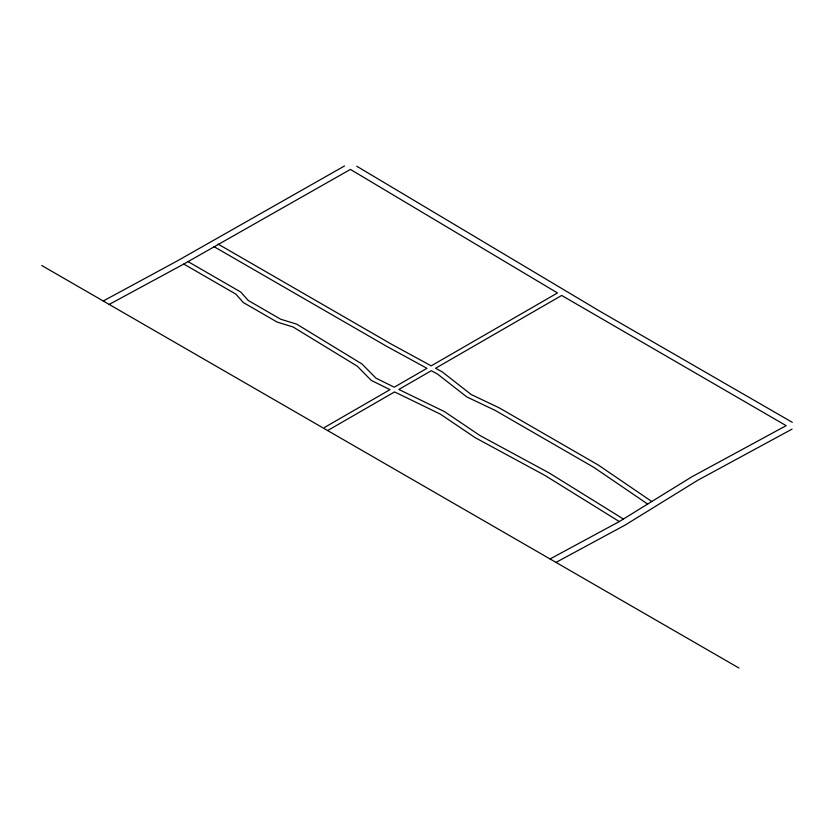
<?xml version="1.0" encoding="UTF-8"?>
<svg xmlns="http://www.w3.org/2000/svg" width="834" height="834" viewBox="0 0 834 834"><rect width="100%" height="100%" fill="white"/><g stroke="black" fill="none" stroke-linecap="round" stroke-linejoin="round"><path stroke-width="1.25" d="M103.228 301.001L177.517 260.792L344.505 165.966M109.171 304.431L183.365 264.284L350.405 169.417L557.498 292.953L431.199 365.865L391.125 344.004L218.206 244.164M324.562 427.435L389.999 389.655L371.286 380.408L357.213 366.136L293.078 326.98L277.096 322.049L243.32 302.544L235.845 294.11L183.782 264.044M327.637 430.563L394.576 391.917L440.269 414.102L475.37 437.777L544.946 475.432L619.297 521.563M792.06 429.114L697.818 480.228L625.177 525.045L555.997 562.397M550.044 558.968L619.224 521.604L691.866 476.798L786.17 425.653L561.678 295.444L435.567 368.253L442.156 371.839L471.179 394.513L499.159 407.816L598.28 465.038L651.802 501.515M792.3 422.327L599.219 310.853L356.754 166.227M213.963 246.624L386.945 346.485L426.956 368.315L394.263 387.195L375.978 378.167L362.071 364.051L296.768 324.186L280.714 319.234L248.24 300.48L240.765 292.046L188.025 261.595M41.7 265.473L738.966 668.034M623.405 519.029L549.199 472.982L479.717 435.379L444.512 411.631L398.84 389.457L431.324 370.703L437.642 374.153L466.79 396.921L495.125 410.38L593.86 467.384L647.674 504.059"/></g></svg>
